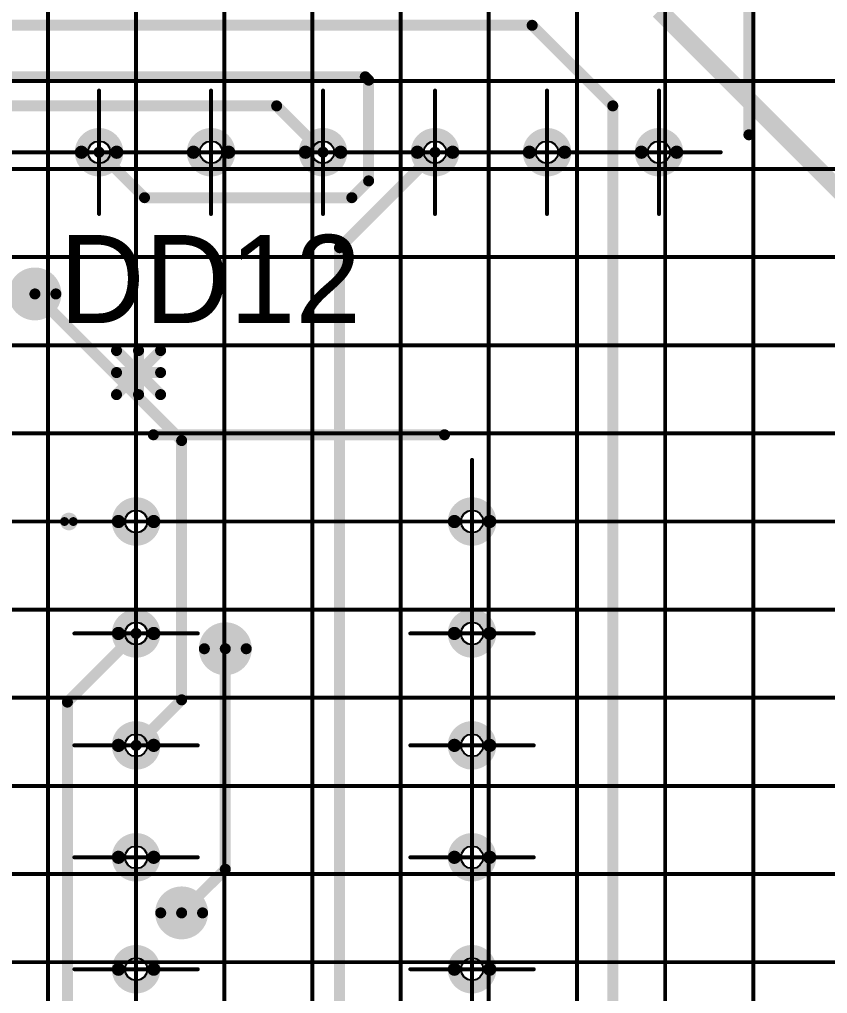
# Model space of a CAD drawing. Header units: millimetres. Extents: x 0 to 841, y 0 to 2540.
# Drawn here: x 215.71 to 252.36, y 2345.58 to 2389.79 of the extents above; entities that cross this region are included whole.
import ezdxf

# ---------------------------------------------------------------- set-up
doc = ezdxf.new("R2010")
doc.units = ezdxf.units.MM
for name, color, linetype in [('Mechanical11', 56, 'Continuous'), ('Mechanical12', 56, 'Continuous'), ('Mechanical7', 56, 'Continuous'), ('Mechanical9', 56, 'Continuous')]:
    doc.layers.add(name, color=color, linetype=linetype)

# ---------------------------------------------------------------- blocks, each defined once
blk = doc.blocks.new('BOASVIEW______T___O_______2_1_33_1_B_1')
at = {"layer": 'Mechanical12', "const_width": 0.5}
for points in [[(175.8, 133.552), (175.8, 146.76)], [(147.112, 123.76), (149.112, 121.76)], [(147.112, 121.76), (149.112, 123.76)], [(148.112, 121.76), (148.112, 123.76)], [(147.112, 122.76), (149.112, 122.76)], [(148.783, 119.937), (161.991, 119.937)]]:
    blk.add_lwpolyline(points, dxfattribs=at)
at = {"layer": 'Mechanical12'}
for points, const_width in [([(147.12, 132.76, 1), (145.52, 132.76, 1)], 0.6), ([(152.2, 132.76, 1), (150.6, 132.76, 1)], 0.6), ([(157.28, 132.76, 1), (155.68, 132.76, 1)], 0.6), ([(162.36, 132.76, 1), (160.76, 132.76, 1)], 0.6), ([(167.44, 132.76, 1), (165.84, 132.76, 1)], 0.6), ([(172.52, 132.76, 1), (170.92, 132.76, 1)], 0.6), ([(175.675, 133.552, 1), (175.925, 133.552, 1)], 0.25), ([(145.37, 132.76, 1), (145.67, 132.76, 1)], 0.3), ([(146.97, 132.76, 1), (147.27, 132.76, 1)], 0.3), ([(150.45, 132.76, 1), (150.75, 132.76, 1)], 0.3), ([(152.05, 132.76, 1), (152.35, 132.76, 1)], 0.3), ([(155.53, 132.76, 1), (155.83, 132.76, 1)], 0.3), ([(157.13, 132.76, 1), (157.43, 132.76, 1)], 0.3), ([(160.61, 132.76, 1), (160.91, 132.76, 1)], 0.3), ([(162.21, 132.76, 1), (162.51, 132.76, 1)], 0.3), ([(165.69, 132.76, 1), (165.99, 132.76, 1)], 0.3), ([(167.29, 132.76, 1), (167.59, 132.76, 1)], 0.3), ([(170.77, 132.76, 1), (171.07, 132.76, 1)], 0.3), ([(172.37, 132.76, 1), (172.67, 132.76, 1)], 0.3), ([(146.987, 123.76, 1), (147.237, 123.76, 1)], 0.25), ([(147.987, 123.76, 1), (148.237, 123.76, 1)], 0.25), ([(148.987, 123.76, 1), (149.237, 123.76, 1)], 0.25), ([(146.987, 122.76, 1), (147.237, 122.76, 1)], 0.25), ([(148.987, 122.76, 1), (149.237, 122.76, 1)], 0.25), ([(146.987, 121.76, 1), (147.237, 121.76, 1)], 0.25), ([(147.987, 121.76, 1), (148.237, 121.76, 1)], 0.25), ([(148.987, 121.76, 1), (149.237, 121.76, 1)], 0.25), ([(148.658, 119.937, 1), (148.908, 119.937, 1)], 0.25), ([(161.866, 119.937, 1), (162.116, 119.937, 1)], 0.25), ([(148.8, 116, 1), (147.2, 116, 1)], 0.6), ([(164.04, 116, 1), (162.44, 116, 1)], 0.6), ([(145.152, 116, 1), (144.752, 116, 1)], 0.4), ([(147.05, 116, 1), (147.35, 116, 1)], 0.3), ([(148.65, 116, 1), (148.95, 116, 1)], 0.3), ([(162.29, 116, 1), (162.59, 116, 1)], 0.3), ([(163.89, 116, 1), (164.19, 116, 1)], 0.3), ([(144.652, 116, 1), (144.852, 116, 1)], 0.2), ([(145.052, 116, 1), (145.252, 116, 1)], 0.2), ([(148.8, 110.92, 1), (147.2, 110.92, 1)], 0.6), ([(164.04, 110.92, 1), (162.44, 110.92, 1)], 0.6), ([(147.05, 110.92, 1), (147.35, 110.92, 1)], 0.3), ([(148.65, 110.92, 1), (148.95, 110.92, 1)], 0.3), ([(162.29, 110.92, 1), (162.59, 110.92, 1)], 0.3), ([(163.89, 110.92, 1), (164.19, 110.92, 1)], 0.3), ([(148.8, 105.84, 1), (147.2, 105.84, 1)], 0.6), ([(164.04, 105.84, 1), (162.44, 105.84, 1)], 0.6), ([(147.05, 105.84, 1), (147.35, 105.84, 1)], 0.3), ([(148.65, 105.84, 1), (148.95, 105.84, 1)], 0.3), ([(162.29, 105.84, 1), (162.59, 105.84, 1)], 0.3), ([(163.89, 105.84, 1), (164.19, 105.84, 1)], 0.3), ([(148.8, 100.76, 1), (147.2, 100.76, 1)], 0.6), ([(164.04, 100.76, 1), (162.44, 100.76, 1)], 0.6), ([(147.05, 100.76, 1), (147.35, 100.76, 1)], 0.3), ([(148.65, 100.76, 1), (148.95, 100.76, 1)], 0.3), ([(162.29, 100.76, 1), (162.59, 100.76, 1)], 0.3), ([(163.89, 100.76, 1), (164.19, 100.76, 1)], 0.3), ([(148.8, 95.68, 1), (147.2, 95.68, 1)], 0.6), ([(164.04, 95.68, 1), (162.44, 95.68, 1)], 0.6), ([(147.05, 95.68, 1), (147.35, 95.68, 1)], 0.3), ([(148.65, 95.68, 1), (148.95, 95.68, 1)], 0.3), ([(162.29, 95.68, 1), (162.59, 95.68, 1)], 0.3), ([(163.89, 95.68, 1), (164.19, 95.68, 1)], 0.3)]:
    blk.add_lwpolyline(points, format="xyb", close=True, dxfattribs=dict(at, const_width=const_width))
at = {"layer": 'Mechanical7', "const_width": 0.18}
for points in [[(146.32, 129.96), (146.32, 135.56)], [(151.4, 129.96), (151.4, 135.56)], [(156.48, 129.96), (156.48, 135.56)], [(161.56, 129.96), (161.56, 135.56)], [(166.64, 129.96), (166.64, 135.56)], [(171.72, 129.96), (171.72, 135.56)], [(138.44, 132.76), (144.04, 132.76)], [(143.52, 132.76), (149.12, 132.76)], [(148.6, 132.76), (154.2, 132.76)], [(153.68, 132.76), (159.28, 132.76)], [(158.76, 132.76), (164.36, 132.76)], [(163.84, 132.76), (169.44, 132.76)], [(168.92, 132.76), (174.52, 132.76)], [(148, 113.2), (148, 118.8)], [(163.24, 113.2), (163.24, 118.8)], [(145.2, 116), (150.8, 116)], [(160.44, 116), (166.04, 116)], [(148, 108.12), (148, 113.72)], [(163.24, 108.12), (163.24, 113.72)], [(145.2, 110.92), (150.8, 110.92)], [(160.44, 110.92), (166.04, 110.92)], [(148, 103.04), (148, 108.64)], [(163.24, 103.04), (163.24, 108.64)], [(145.2, 105.84), (150.8, 105.84)], [(160.44, 105.84), (166.04, 105.84)], [(148, 97.96), (148, 103.56)], [(163.24, 97.96), (163.24, 103.56)], [(145.2, 100.76), (150.8, 100.76)], [(160.44, 100.76), (166.04, 100.76)], [(148, 92.88), (148, 98.48)], [(163.24, 92.88), (163.24, 98.48)], [(145.2, 95.68), (150.8, 95.68)], [(160.44, 95.68), (166.04, 95.68)]]:
    blk.add_lwpolyline(points, dxfattribs=at)
at = {"layer": 'Mechanical7', "const_width": 0.09}
for points in [[(146.275, 135.56, 1), (146.365, 135.56, 1)], [(151.355, 135.56, 1), (151.445, 135.56, 1)], [(156.435, 135.56, 1), (156.525, 135.56, 1)], [(161.515, 135.56, 1), (161.605, 135.56, 1)], [(166.595, 135.56, 1), (166.685, 135.56, 1)], [(171.675, 135.56, 1), (171.765, 135.56, 1)], [(143.475, 132.76, 1), (143.565, 132.76, 1)], [(143.995, 132.76, 1), (144.085, 132.76, 1)], [(148.555, 132.76, 1), (148.645, 132.76, 1)], [(149.075, 132.76, 1), (149.165, 132.76, 1)], [(153.635, 132.76, 1), (153.725, 132.76, 1)], [(154.155, 132.76, 1), (154.245, 132.76, 1)], [(158.715, 132.76, 1), (158.805, 132.76, 1)], [(159.235, 132.76, 1), (159.325, 132.76, 1)], [(163.795, 132.76, 1), (163.885, 132.76, 1)], [(164.315, 132.76, 1), (164.405, 132.76, 1)], [(168.875, 132.76, 1), (168.965, 132.76, 1)], [(169.395, 132.76, 1), (169.485, 132.76, 1)], [(174.475, 132.76, 1), (174.565, 132.76, 1)], [(146.275, 129.96, 1), (146.365, 129.96, 1)], [(151.355, 129.96, 1), (151.445, 129.96, 1)], [(156.435, 129.96, 1), (156.525, 129.96, 1)], [(161.515, 129.96, 1), (161.605, 129.96, 1)], [(166.595, 129.96, 1), (166.685, 129.96, 1)], [(171.675, 129.96, 1), (171.765, 129.96, 1)], [(147.955, 118.8, 1), (148.045, 118.8, 1)], [(163.195, 118.8, 1), (163.285, 118.8, 1)], [(145.155, 116, 1), (145.245, 116, 1)], [(150.755, 116, 1), (150.845, 116, 1)], [(160.395, 116, 1), (160.485, 116, 1)], [(165.995, 116, 1), (166.085, 116, 1)], [(147.955, 113.72, 1), (148.045, 113.72, 1)], [(163.195, 113.72, 1), (163.285, 113.72, 1)], [(147.955, 113.2, 1), (148.045, 113.2, 1)], [(163.195, 113.2, 1), (163.285, 113.2, 1)], [(145.155, 110.92, 1), (145.245, 110.92, 1)], [(150.755, 110.92, 1), (150.845, 110.92, 1)], [(160.395, 110.92, 1), (160.485, 110.92, 1)], [(165.995, 110.92, 1), (166.085, 110.92, 1)], [(147.955, 108.64, 1), (148.045, 108.64, 1)], [(163.195, 108.64, 1), (163.285, 108.64, 1)], [(147.955, 108.12, 1), (148.045, 108.12, 1)], [(163.195, 108.12, 1), (163.285, 108.12, 1)], [(145.155, 105.84, 1), (145.245, 105.84, 1)], [(150.755, 105.84, 1), (150.845, 105.84, 1)], [(160.395, 105.84, 1), (160.485, 105.84, 1)], [(165.995, 105.84, 1), (166.085, 105.84, 1)], [(147.955, 103.56, 1), (148.045, 103.56, 1)], [(163.195, 103.56, 1), (163.285, 103.56, 1)], [(147.955, 103.04, 1), (148.045, 103.04, 1)], [(163.195, 103.04, 1), (163.285, 103.04, 1)], [(145.155, 100.76, 1), (145.245, 100.76, 1)], [(150.755, 100.76, 1), (150.845, 100.76, 1)], [(160.395, 100.76, 1), (160.485, 100.76, 1)], [(165.995, 100.76, 1), (166.085, 100.76, 1)], [(147.955, 98.48, 1), (148.045, 98.48, 1)], [(163.195, 98.48, 1), (163.285, 98.48, 1)], [(147.955, 97.96, 1), (148.045, 97.96, 1)], [(163.195, 97.96, 1), (163.285, 97.96, 1)], [(145.155, 95.68, 1), (145.245, 95.68, 1)], [(150.755, 95.68, 1), (150.845, 95.68, 1)], [(160.395, 95.68, 1), (160.485, 95.68, 1)], [(165.995, 95.68, 1), (166.085, 95.68, 1)]]:
    blk.add_lwpolyline(points, format="xyb", close=True, dxfattribs=at)
at = {"layer": 'Mechanical7'}
blk.add_text('DD12', height=4, dxfattribs=at).set_placement((144.523, 125.006))
blk = doc.blocks.new('BOASVIEW______T___L_____2_1_1_1_B_4')
at = {"layer": 'Mechanical11'}
for p, q in [((145.849, 132.955), (145.96, 133.12)), ((145.96, 133.12), (146.125, 133.231)), ((146.125, 133.231), (146.32, 133.27)), ((146.32, 133.27), (146.32, 132.76)), ((150.929, 132.955), (151.04, 133.12)), ((151.04, 133.12), (151.205, 133.231)), ((151.205, 133.231), (151.4, 133.27)), ((151.4, 133.27), (151.4, 132.76)), ((156.009, 132.955), (156.12, 133.12)), ((156.12, 133.12), (156.285, 133.231)), ((156.285, 133.231), (156.48, 133.27)), ((156.48, 133.27), (156.48, 132.76)), ((161.089, 132.955), (161.2, 133.12)), ((161.2, 133.12), (161.365, 133.231)), ((161.365, 133.231), (161.56, 133.27)), ((161.56, 133.27), (161.56, 132.76)), ((166.169, 132.955), (166.28, 133.12)), ((166.28, 133.12), (166.445, 133.231)), ((166.445, 133.231), (166.64, 133.27)), ((166.64, 133.27), (166.64, 132.76)), ((171.249, 132.955), (171.36, 133.12)), ((171.36, 133.12), (171.525, 133.231)), ((171.525, 133.231), (171.72, 133.27)), ((171.72, 133.27), (171.72, 132.76)), ((145.81, 132.76), (145.849, 132.955)), ((146.32, 132.76), (145.81, 132.76)), ((146.32, 132.76), (146.83, 132.76)), ((146.32, 132.25), (146.32, 132.76)), ((146.83, 132.76), (146.791, 132.565)), ((150.89, 132.76), (150.929, 132.955)), ((151.4, 132.76), (150.89, 132.76)), ((151.4, 132.76), (151.91, 132.76)), ((151.4, 132.25), (151.4, 132.76)), ((151.91, 132.76), (151.871, 132.565)), ((155.97, 132.76), (156.009, 132.955)), ((156.48, 132.76), (155.97, 132.76)), ((156.48, 132.76), (156.99, 132.76)), ((156.48, 132.25), (156.48, 132.76)), ((156.99, 132.76), (156.951, 132.565)), ((161.05, 132.76), (161.089, 132.955)), ((161.56, 132.76), (161.05, 132.76)), ((161.56, 132.76), (162.07, 132.76)), ((161.56, 132.25), (161.56, 132.76)), ((162.07, 132.76), (162.031, 132.565)), ((166.13, 132.76), (166.169, 132.955)), ((166.64, 132.76), (166.13, 132.76)), ((166.64, 132.76), (167.15, 132.76)), ((166.64, 132.25), (166.64, 132.76)), ((167.15, 132.76), (167.111, 132.565)), ((171.21, 132.76), (171.249, 132.955)), ((171.72, 132.76), (171.21, 132.76)), ((171.72, 132.76), (172.23, 132.76)), ((171.72, 132.25), (171.72, 132.76)), ((172.23, 132.76), (172.191, 132.565)), ((146.515, 132.289), (146.32, 132.25)), ((146.681, 132.399), (146.515, 132.289)), ((146.791, 132.565), (146.681, 132.399)), ((151.595, 132.289), (151.4, 132.25)), ((151.761, 132.399), (151.595, 132.289)), ((151.871, 132.565), (151.761, 132.399)), ((156.675, 132.289), (156.48, 132.25)), ((156.841, 132.399), (156.675, 132.289)), ((156.951, 132.565), (156.841, 132.399)), ((161.755, 132.289), (161.56, 132.25)), ((161.921, 132.399), (161.755, 132.289)), ((162.031, 132.565), (161.921, 132.399)), ((166.835, 132.289), (166.64, 132.25)), ((167.001, 132.399), (166.835, 132.289)), ((167.111, 132.565), (167.001, 132.399)), ((171.915, 132.289), (171.72, 132.25)), ((172.081, 132.399), (171.915, 132.289)), ((172.191, 132.565), (172.081, 132.399)), ((147.529, 116.195), (147.639, 116.361)), ((147.639, 116.361), (147.805, 116.471)), ((147.805, 116.471), (148, 116.51)), ((148, 116.51), (148, 116)), ((162.769, 116.195), (162.879, 116.361)), ((162.879, 116.361), (163.045, 116.471)), ((163.045, 116.471), (163.24, 116.51)), ((163.24, 116.51), (163.24, 116)), ((147.49, 116), (147.529, 116.195)), ((148, 116), (147.49, 116)), ((148, 116), (148.51, 116)), ((148, 115.49), (148, 116)), ((148.51, 116), (148.471, 115.805)), ((162.73, 116), (162.769, 116.195)), ((163.24, 116), (162.73, 116)), ((163.24, 116), (163.75, 116)), ((163.24, 115.49), (163.24, 116)), ((163.75, 116), (163.711, 115.805)), ((148.195, 115.529), (148, 115.49)), ((148.36, 115.64), (148.195, 115.529)), ((148.471, 115.805), (148.36, 115.64)), ((163.435, 115.529), (163.24, 115.49)), ((163.6, 115.64), (163.435, 115.529)), ((163.711, 115.805), (163.6, 115.64)), ((147.805, 111.391), (148, 111.43)), ((148, 111.43), (148, 110.92)), ((163.045, 111.391), (163.24, 111.43)), ((163.24, 111.43), (163.24, 110.92)), ((147.49, 110.92), (147.529, 111.115)), ((147.529, 111.115), (147.639, 111.281)), ((147.639, 111.281), (147.805, 111.391)), ((162.73, 110.92), (162.769, 111.115)), ((162.769, 111.115), (162.879, 111.281)), ((162.879, 111.281), (163.045, 111.391)), ((148, 110.92), (147.49, 110.92)), ((148, 110.92), (148.51, 110.92)), ((148, 110.41), (148, 110.92)), ((148.36, 110.56), (148.195, 110.449)), ((148.471, 110.725), (148.36, 110.56)), ((148.51, 110.92), (148.471, 110.725)), ((163.24, 110.92), (162.73, 110.92)), ((163.24, 110.92), (163.75, 110.92)), ((163.24, 110.41), (163.24, 110.92)), ((163.6, 110.56), (163.435, 110.449)), ((163.711, 110.725), (163.6, 110.56)), ((163.75, 110.92), (163.711, 110.725)), ((148.195, 110.449), (148, 110.41)), ((163.435, 110.449), (163.24, 110.41)), ((147.529, 106.035), (147.639, 106.201)), ((147.639, 106.201), (147.805, 106.311)), ((147.805, 106.311), (148, 106.35)), ((148, 106.35), (148, 105.84)), ((162.769, 106.035), (162.879, 106.201)), ((162.879, 106.201), (163.045, 106.311)), ((163.045, 106.311), (163.24, 106.35)), ((163.24, 106.35), (163.24, 105.84)), ((147.49, 105.84), (147.529, 106.035)), ((148, 105.84), (147.49, 105.84)), ((148, 105.84), (148.51, 105.84)), ((148, 105.33), (148, 105.84)), ((148.51, 105.84), (148.471, 105.645)), ((162.73, 105.84), (162.769, 106.035)), ((163.24, 105.84), (162.73, 105.84)), ((163.24, 105.84), (163.75, 105.84)), ((163.24, 105.33), (163.24, 105.84)), ((163.75, 105.84), (163.711, 105.645)), ((148.195, 105.369), (148, 105.33)), ((148.36, 105.48), (148.195, 105.369)), ((148.471, 105.645), (148.36, 105.48)), ((163.435, 105.369), (163.24, 105.33)), ((163.6, 105.48), (163.435, 105.369)), ((163.711, 105.645), (163.6, 105.48)), ((147.805, 101.231), (148, 101.27)), ((148, 101.27), (148, 100.76)), ((163.045, 101.231), (163.24, 101.27)), ((163.24, 101.27), (163.24, 100.76)), ((147.49, 100.76), (147.529, 100.955)), ((147.529, 100.955), (147.639, 101.121)), ((147.639, 101.121), (147.805, 101.231)), ((162.73, 100.76), (162.769, 100.955)), ((162.769, 100.955), (162.879, 101.121)), ((162.879, 101.121), (163.045, 101.231)), ((148, 100.76), (147.49, 100.76)), ((148, 100.76), (148.51, 100.76)), ((148, 100.25), (148, 100.76)), ((148.36, 100.4), (148.195, 100.289)), ((148.471, 100.565), (148.36, 100.4)), ((148.51, 100.76), (148.471, 100.565)), ((163.24, 100.76), (162.73, 100.76)), ((163.24, 100.76), (163.75, 100.76)), ((163.24, 100.25), (163.24, 100.76)), ((163.6, 100.4), (163.435, 100.289)), ((163.711, 100.565), (163.6, 100.4)), ((163.75, 100.76), (163.711, 100.565)), ((148.195, 100.289), (148, 100.25)), ((163.435, 100.289), (163.24, 100.25)), ((147.529, 95.875), (147.639, 96.041)), ((147.639, 96.041), (147.805, 96.151)), ((147.805, 96.151), (148, 96.19)), ((148, 96.19), (148, 95.68)), ((162.769, 95.875), (162.879, 96.041)), ((162.879, 96.041), (163.045, 96.151)), ((163.045, 96.151), (163.24, 96.19)), ((163.24, 96.19), (163.24, 95.68)), ((147.49, 95.68), (147.529, 95.875)), ((148, 95.68), (147.49, 95.68)), ((148, 95.68), (148.51, 95.68)), ((148, 95.17), (148, 95.68)), ((148.51, 95.68), (148.471, 95.485)), ((162.73, 95.68), (162.769, 95.875)), ((163.24, 95.68), (162.73, 95.68)), ((163.24, 95.68), (163.75, 95.68)), ((163.24, 95.17), (163.24, 95.68)), ((163.75, 95.68), (163.711, 95.485)), ((148.195, 95.209), (148, 95.17)), ((148.36, 95.32), (148.195, 95.209)), ((148.471, 95.485), (148.36, 95.32)), ((163.435, 95.209), (163.24, 95.17)), ((163.6, 95.32), (163.435, 95.209)), ((163.711, 95.485), (163.6, 95.32))]:
    blk.add_line(p, q, dxfattribs=at)
for points, const_width in [([(143.761, 126.329, 1), (143.061, 126.329, 1)], 0.7), ([(142.886, 126.329, 1), (143.236, 126.329, 1)], 0.35), ([(143.586, 126.329, 1), (143.936, 126.329, 1)], 0.35), ([(152.397, 110.226, 1), (151.697, 110.226, 1)], 0.7), ([(151.522, 110.226, 1), (151.872, 110.226, 1)], 0.35), ([(152.222, 110.226, 1), (152.572, 110.226, 1)], 0.35), ([(150.416, 98.237, 1), (149.716, 98.237, 1)], 0.7), ([(149.541, 98.237, 1), (149.891, 98.237, 1)], 0.35), ([(150.241, 98.237, 1), (150.591, 98.237, 1)], 0.35)]:
    blk.add_lwpolyline(points, format="xyb", close=True, dxfattribs=dict(at, const_width=const_width))
at = {"layer": 'Mechanical12'}
for p, q in [((146.32, 132.76), (146.32, 133.27)), ((146.32, 133.27), (146.515, 133.231)), ((146.515, 133.231), (146.681, 133.12)), ((146.681, 133.12), (146.791, 132.955)), ((151.4, 132.76), (151.4, 133.27)), ((151.4, 133.27), (151.595, 133.231)), ((151.595, 133.231), (151.761, 133.12)), ((151.761, 133.12), (151.871, 132.955)), ((156.48, 132.76), (156.48, 133.27)), ((156.48, 133.27), (156.675, 133.231)), ((156.675, 133.231), (156.841, 133.12)), ((156.841, 133.12), (156.951, 132.955)), ((161.56, 132.76), (161.56, 133.27)), ((161.56, 133.27), (161.755, 133.231)), ((161.755, 133.231), (161.921, 133.12)), ((161.921, 133.12), (162.031, 132.955)), ((166.64, 132.76), (166.64, 133.27)), ((166.64, 133.27), (166.835, 133.231)), ((166.835, 133.231), (167.001, 133.12)), ((167.001, 133.12), (167.111, 132.955)), ((171.72, 132.76), (171.72, 133.27)), ((171.72, 133.27), (171.915, 133.231)), ((171.915, 133.231), (172.081, 133.12)), ((172.081, 133.12), (172.191, 132.955)), ((145.81, 132.76), (146.32, 132.76)), ((145.849, 132.565), (145.81, 132.76)), ((146.32, 132.76), (146.32, 132.25)), ((146.83, 132.76), (146.32, 132.76)), ((146.791, 132.955), (146.83, 132.76)), ((150.89, 132.76), (151.4, 132.76)), ((150.929, 132.565), (150.89, 132.76)), ((151.4, 132.76), (151.4, 132.25)), ((151.91, 132.76), (151.4, 132.76)), ((151.871, 132.955), (151.91, 132.76)), ((155.97, 132.76), (156.48, 132.76)), ((156.009, 132.565), (155.97, 132.76)), ((156.48, 132.76), (156.48, 132.25)), ((156.99, 132.76), (156.48, 132.76)), ((156.951, 132.955), (156.99, 132.76)), ((161.05, 132.76), (161.56, 132.76)), ((161.089, 132.565), (161.05, 132.76)), ((161.56, 132.76), (161.56, 132.25)), ((162.07, 132.76), (161.56, 132.76)), ((162.031, 132.955), (162.07, 132.76)), ((166.13, 132.76), (166.64, 132.76)), ((166.169, 132.565), (166.13, 132.76)), ((166.64, 132.76), (166.64, 132.25)), ((167.15, 132.76), (166.64, 132.76)), ((167.111, 132.955), (167.15, 132.76)), ((171.21, 132.76), (171.72, 132.76)), ((171.249, 132.565), (171.21, 132.76)), ((171.72, 132.76), (171.72, 132.25)), ((172.23, 132.76), (171.72, 132.76)), ((172.191, 132.955), (172.23, 132.76)), ((145.96, 132.399), (145.849, 132.565)), ((146.125, 132.289), (145.96, 132.399)), ((146.32, 132.25), (146.125, 132.289)), ((151.04, 132.399), (150.929, 132.565)), ((151.205, 132.289), (151.04, 132.399)), ((151.4, 132.25), (151.205, 132.289)), ((156.12, 132.399), (156.009, 132.565)), ((156.285, 132.289), (156.12, 132.399)), ((156.48, 132.25), (156.285, 132.289)), ((161.2, 132.399), (161.089, 132.565)), ((161.365, 132.289), (161.2, 132.399)), ((161.56, 132.25), (161.365, 132.289)), ((166.28, 132.399), (166.169, 132.565)), ((166.445, 132.289), (166.28, 132.399)), ((166.64, 132.25), (166.445, 132.289)), ((171.36, 132.399), (171.249, 132.565)), ((171.525, 132.289), (171.36, 132.399)), ((171.72, 132.25), (171.525, 132.289)), ((148, 116), (148, 116.51)), ((148, 116.51), (148.195, 116.471)), ((148.195, 116.471), (148.36, 116.361)), ((148.36, 116.361), (148.471, 116.195)), ((163.24, 116), (163.24, 116.51)), ((163.24, 116.51), (163.435, 116.471)), ((163.435, 116.471), (163.6, 116.361)), ((163.6, 116.361), (163.711, 116.195)), ((147.49, 116), (148, 116)), ((147.529, 115.805), (147.49, 116)), ((148, 116), (148, 115.49)), ((148.51, 116), (148, 116)), ((148.471, 116.195), (148.51, 116)), ((162.73, 116), (163.24, 116)), ((162.769, 115.805), (162.73, 116)), ((163.24, 116), (163.24, 115.49)), ((163.75, 116), (163.24, 116)), ((163.711, 116.195), (163.75, 116)), ((147.639, 115.64), (147.529, 115.805)), ((147.805, 115.529), (147.639, 115.64)), ((148, 115.49), (147.805, 115.529)), ((162.879, 115.64), (162.769, 115.805)), ((163.045, 115.529), (162.879, 115.64)), ((163.24, 115.49), (163.045, 115.529)), ((148, 110.92), (148, 111.43)), ((148, 111.43), (148.195, 111.391)), ((163.24, 110.92), (163.24, 111.43)), ((163.24, 111.43), (163.435, 111.391)), ((148.195, 111.391), (148.36, 111.281)), ((148.36, 111.281), (148.471, 111.115)), ((148.471, 111.115), (148.51, 110.92)), ((163.435, 111.391), (163.6, 111.281)), ((163.6, 111.281), (163.711, 111.115)), ((163.711, 111.115), (163.75, 110.92)), ((147.49, 110.92), (148, 110.92)), ((147.529, 110.725), (147.49, 110.92)), ((147.639, 110.56), (147.529, 110.725)), ((147.805, 110.449), (147.639, 110.56)), ((148, 110.92), (148, 110.41)), ((148.51, 110.92), (148, 110.92)), ((162.73, 110.92), (163.24, 110.92)), ((162.769, 110.725), (162.73, 110.92)), ((162.879, 110.56), (162.769, 110.725)), ((163.045, 110.449), (162.879, 110.56)), ((163.24, 110.92), (163.24, 110.41)), ((163.75, 110.92), (163.24, 110.92)), ((148, 110.41), (147.805, 110.449)), ((163.24, 110.41), (163.045, 110.449)), ((148, 105.84), (148, 106.35)), ((148, 106.35), (148.195, 106.311)), ((148.195, 106.311), (148.36, 106.201)), ((148.36, 106.201), (148.471, 106.035)), ((163.24, 105.84), (163.24, 106.35)), ((163.24, 106.35), (163.435, 106.311)), ((163.435, 106.311), (163.6, 106.201)), ((163.6, 106.201), (163.711, 106.035)), ((147.49, 105.84), (148, 105.84)), ((147.529, 105.645), (147.49, 105.84)), ((148, 105.84), (148, 105.33)), ((148.51, 105.84), (148, 105.84)), ((148.471, 106.035), (148.51, 105.84)), ((162.73, 105.84), (163.24, 105.84)), ((162.769, 105.645), (162.73, 105.84)), ((163.24, 105.84), (163.24, 105.33)), ((163.75, 105.84), (163.24, 105.84)), ((163.711, 106.035), (163.75, 105.84)), ((147.639, 105.48), (147.529, 105.645)), ((147.805, 105.369), (147.639, 105.48)), ((148, 105.33), (147.805, 105.369)), ((162.879, 105.48), (162.769, 105.645)), ((163.045, 105.369), (162.879, 105.48)), ((163.24, 105.33), (163.045, 105.369)), ((148, 100.76), (148, 101.27)), ((148, 101.27), (148.195, 101.231)), ((163.24, 100.76), (163.24, 101.27)), ((163.24, 101.27), (163.435, 101.231)), ((148.195, 101.231), (148.36, 101.121)), ((148.36, 101.121), (148.471, 100.955)), ((148.471, 100.955), (148.51, 100.76)), ((163.435, 101.231), (163.6, 101.121)), ((163.6, 101.121), (163.711, 100.955)), ((163.711, 100.955), (163.75, 100.76)), ((147.49, 100.76), (148, 100.76)), ((147.529, 100.565), (147.49, 100.76)), ((147.639, 100.4), (147.529, 100.565)), ((147.805, 100.289), (147.639, 100.4)), ((148, 100.76), (148, 100.25)), ((148.51, 100.76), (148, 100.76)), ((162.73, 100.76), (163.24, 100.76)), ((162.769, 100.565), (162.73, 100.76)), ((162.879, 100.4), (162.769, 100.565)), ((163.045, 100.289), (162.879, 100.4)), ((163.24, 100.76), (163.24, 100.25)), ((163.75, 100.76), (163.24, 100.76)), ((148, 100.25), (147.805, 100.289)), ((163.24, 100.25), (163.045, 100.289)), ((148, 95.68), (148, 96.19)), ((148, 96.19), (148.195, 96.151)), ((148.195, 96.151), (148.36, 96.041)), ((148.36, 96.041), (148.471, 95.875)), ((163.24, 95.68), (163.24, 96.19)), ((163.24, 96.19), (163.435, 96.151)), ((163.435, 96.151), (163.6, 96.041)), ((163.6, 96.041), (163.711, 95.875)), ((147.49, 95.68), (148, 95.68)), ((147.529, 95.485), (147.49, 95.68)), ((148, 95.68), (148, 95.17)), ((148.51, 95.68), (148, 95.68)), ((148.471, 95.875), (148.51, 95.68)), ((162.73, 95.68), (163.24, 95.68)), ((162.769, 95.485), (162.73, 95.68)), ((163.24, 95.68), (163.24, 95.17)), ((163.75, 95.68), (163.24, 95.68)), ((163.711, 95.875), (163.75, 95.68)), ((147.639, 95.32), (147.529, 95.485)), ((147.805, 95.209), (147.639, 95.32)), ((148, 95.17), (147.805, 95.209)), ((162.879, 95.32), (162.769, 95.485)), ((163.045, 95.209), (162.879, 95.32)), ((163.24, 95.17), (163.045, 95.209))]:
    blk.add_line(p, q, dxfattribs=at)
for points, const_width in [([(171.72, 139.2), (184, 126.92)], 0.8), ([(128.679, 138.521), (165.966, 138.521)], 0.5), ([(165.966, 138.521), (169.624, 134.864)], 0.5), ([(128.984, 136.184), (158.397, 136.184)], 0.5), ([(158.397, 136.184), (158.549, 136.032)], 0.5), ([(158.549, 131.46), (158.549, 136.032)], 0.5), ([(135.232, 134.864), (154.376, 134.864)], 0.5), ([(154.376, 134.864), (156.48, 132.76)], 0.5), ([(169.624, 90.312), (169.624, 134.864)], 0.5), ([(146.32, 132.76), (148.382, 130.698)], 0.5), ([(157.228, 128.428), (161.56, 132.76)], 0.5), ([(157.787, 130.698), (158.549, 131.46)], 0.5), ([(148.382, 130.698), (157.787, 130.698)], 0.5), ([(157.228, 86.604), (157.228, 128.428)], 0.5), ([(143.411, 126.329), (150.066, 119.674)], 0.5), ([(150.066, 107.906), (150.066, 119.674)], 0.5), ([(144.884, 107.804), (148, 110.92)], 0.5), ([(152.047, 100.218), (152.047, 110.226)], 0.5), ([(144.884, 86.045), (144.884, 107.804)], 0.5), ([(148, 105.84), (150.066, 107.906)], 0.5), ([(150.066, 98.237), (152.047, 100.218)], 0.5)]:
    blk.add_lwpolyline(points, dxfattribs=dict(at, const_width=const_width))
for points, const_width in [([(165.841, 138.521, 1), (166.091, 138.521, 1)], 0.25), ([(165.841, 138.521, 1), (166.091, 138.521, 1)], 0.25), ([(158.272, 136.184, 1), (158.522, 136.184, 1)], 0.25), ([(158.272, 136.184, 1), (158.522, 136.184, 1)], 0.25), ([(158.424, 136.032, 1), (158.674, 136.032, 1)], 0.25), ([(158.424, 136.032, 1), (158.674, 136.032, 1)], 0.25), ([(154.251, 134.864, 1), (154.501, 134.864, 1)], 0.25), ([(154.251, 134.864, 1), (154.501, 134.864, 1)], 0.25), ([(169.499, 134.864, 1), (169.749, 134.864, 1)], 0.25), ([(169.499, 134.864, 1), (169.749, 134.864, 1)], 0.25), ([(147.12, 132.76, 1), (145.52, 132.76, 1)], 0.6), ([(152.2, 132.76, 1), (150.6, 132.76, 1)], 0.6), ([(157.28, 132.76, 1), (155.68, 132.76, 1)], 0.6), ([(162.36, 132.76, 1), (160.76, 132.76, 1)], 0.6), ([(167.44, 132.76, 1), (165.84, 132.76, 1)], 0.6), ([(172.52, 132.76, 1), (170.92, 132.76, 1)], 0.6), ([(145.37, 132.76, 1), (145.67, 132.76, 1)], 0.3), ([(146.195, 132.76, 1), (146.445, 132.76, 1)], 0.25), ([(146.97, 132.76, 1), (147.27, 132.76, 1)], 0.3), ([(150.45, 132.76, 1), (150.75, 132.76, 1)], 0.3), ([(152.05, 132.76, 1), (152.35, 132.76, 1)], 0.3), ([(155.53, 132.76, 1), (155.83, 132.76, 1)], 0.3), ([(156.355, 132.76, 1), (156.605, 132.76, 1)], 0.25), ([(157.13, 132.76, 1), (157.43, 132.76, 1)], 0.3), ([(160.61, 132.76, 1), (160.91, 132.76, 1)], 0.3), ([(161.435, 132.76, 1), (161.685, 132.76, 1)], 0.25), ([(162.21, 132.76, 1), (162.51, 132.76, 1)], 0.3), ([(165.69, 132.76, 1), (165.99, 132.76, 1)], 0.3), ([(167.29, 132.76, 1), (167.59, 132.76, 1)], 0.3), ([(170.77, 132.76, 1), (171.07, 132.76, 1)], 0.3), ([(172.37, 132.76, 1), (172.67, 132.76, 1)], 0.3), ([(158.424, 131.46, 1), (158.674, 131.46, 1)], 0.25), ([(158.424, 131.46, 1), (158.674, 131.46, 1)], 0.25), ([(148.257, 130.698, 1), (148.507, 130.698, 1)], 0.25), ([(148.257, 130.698, 1), (148.507, 130.698, 1)], 0.25), ([(157.662, 130.698, 1), (157.912, 130.698, 1)], 0.25), ([(157.662, 130.698, 1), (157.912, 130.698, 1)], 0.25), ([(157.103, 128.428, 1), (157.353, 128.428, 1)], 0.25), ([(157.103, 128.428, 1), (157.353, 128.428, 1)], 0.25), ([(144.361, 126.329, 1), (142.461, 126.329, 1)], 0.5), ([(143.286, 126.329, 1), (143.536, 126.329, 1)], 0.25), ([(144.236, 126.329, 1), (144.486, 126.329, 1)], 0.25), ([(149.941, 119.674, 1), (150.191, 119.674, 1)], 0.25), ([(149.941, 119.674, 1), (150.191, 119.674, 1)], 0.25), ([(148.8, 116, 1), (147.2, 116, 1)], 0.6), ([(164.04, 116, 1), (162.44, 116, 1)], 0.6), ([(147.05, 116, 1), (147.35, 116, 1)], 0.3), ([(148.65, 116, 1), (148.95, 116, 1)], 0.3), ([(162.29, 116, 1), (162.59, 116, 1)], 0.3), ([(163.89, 116, 1), (164.19, 116, 1)], 0.3), ([(148.8, 110.92, 1), (147.2, 110.92, 1)], 0.6), ([(164.04, 110.92, 1), (162.44, 110.92, 1)], 0.6), ([(152.997, 110.226, 1), (151.097, 110.226, 1)], 0.5), ([(147.05, 110.92, 1), (147.35, 110.92, 1)], 0.3), ([(147.875, 110.92, 1), (148.125, 110.92, 1)], 0.25), ([(148.65, 110.92, 1), (148.95, 110.92, 1)], 0.3), ([(162.29, 110.92, 1), (162.59, 110.92, 1)], 0.3), ([(163.89, 110.92, 1), (164.19, 110.92, 1)], 0.3), ([(150.972, 110.226, 1), (151.222, 110.226, 1)], 0.25), ([(151.922, 110.226, 1), (152.172, 110.226, 1)], 0.25), ([(152.872, 110.226, 1), (153.122, 110.226, 1)], 0.25), ([(144.759, 107.804, 1), (145.009, 107.804, 1)], 0.25), ([(144.759, 107.804, 1), (145.009, 107.804, 1)], 0.25), ([(149.941, 107.906, 1), (150.191, 107.906, 1)], 0.25), ([(149.941, 107.906, 1), (150.191, 107.906, 1)], 0.25), ([(148.8, 105.84, 1), (147.2, 105.84, 1)], 0.6), ([(164.04, 105.84, 1), (162.44, 105.84, 1)], 0.6), ([(147.05, 105.84, 1), (147.35, 105.84, 1)], 0.3), ([(148.65, 105.84, 1), (148.95, 105.84, 1)], 0.3), ([(162.29, 105.84, 1), (162.59, 105.84, 1)], 0.3), ([(163.89, 105.84, 1), (164.19, 105.84, 1)], 0.3), ([(147.875, 105.84, 1), (148.125, 105.84, 1)], 0.25), ([(148.8, 100.76, 1), (147.2, 100.76, 1)], 0.6), ([(164.04, 100.76, 1), (162.44, 100.76, 1)], 0.6), ([(147.05, 100.76, 1), (147.35, 100.76, 1)], 0.3), ([(148.65, 100.76, 1), (148.95, 100.76, 1)], 0.3), ([(162.29, 100.76, 1), (162.59, 100.76, 1)], 0.3), ([(163.89, 100.76, 1), (164.19, 100.76, 1)], 0.3), ([(151.922, 100.218, 1), (152.172, 100.218, 1)], 0.25), ([(151.922, 100.218, 1), (152.172, 100.218, 1)], 0.25), ([(151.016, 98.237, 1), (149.116, 98.237, 1)], 0.5), ([(148.991, 98.237, 1), (149.241, 98.237, 1)], 0.25), ([(149.941, 98.237, 1), (150.191, 98.237, 1)], 0.25), ([(150.891, 98.237, 1), (151.141, 98.237, 1)], 0.25), ([(148.8, 95.68, 1), (147.2, 95.68, 1)], 0.6), ([(164.04, 95.68, 1), (162.44, 95.68, 1)], 0.6), ([(147.05, 95.68, 1), (147.35, 95.68, 1)], 0.3), ([(148.65, 95.68, 1), (148.95, 95.68, 1)], 0.3), ([(162.29, 95.68, 1), (162.59, 95.68, 1)], 0.3), ([(163.89, 95.68, 1), (164.19, 95.68, 1)], 0.3)]:
    blk.add_lwpolyline(points, format="xyb", close=True, dxfattribs=dict(at, const_width=const_width))
at = {"layer": 'Mechanical7', "const_width": 0.18}
for points in [[(146.32, 130.26), (146.32, 135.26)], [(151.4, 130.26), (151.4, 135.26)], [(156.48, 130.26), (156.48, 135.26)], [(161.56, 130.26), (161.56, 135.26)], [(166.64, 130.26), (166.64, 135.26)], [(171.72, 130.26), (171.72, 135.26)], [(138.74, 132.76), (143.74, 132.76)], [(143.82, 132.76), (148.82, 132.76)], [(148.9, 132.76), (153.9, 132.76)], [(153.98, 132.76), (158.98, 132.76)], [(159.06, 132.76), (164.06, 132.76)], [(164.14, 132.76), (169.14, 132.76)], [(169.22, 132.76), (174.22, 132.76)], [(148, 113.5), (148, 118.5)], [(163.24, 113.5), (163.24, 118.5)], [(145.5, 116), (150.5, 116)], [(160.74, 116), (165.74, 116)], [(148, 108.42), (148, 113.42)], [(163.24, 108.42), (163.24, 113.42)], [(145.5, 110.92), (150.5, 110.92)], [(160.74, 110.92), (165.74, 110.92)], [(148, 103.34), (148, 108.34)], [(163.24, 103.34), (163.24, 108.34)], [(145.5, 105.84), (150.5, 105.84)], [(160.74, 105.84), (165.74, 105.84)], [(148, 98.26), (148, 103.26)], [(163.24, 98.26), (163.24, 103.26)], [(145.5, 100.76), (150.5, 100.76)], [(160.74, 100.76), (165.74, 100.76)], [(148, 93.18), (148, 98.18)], [(163.24, 93.18), (163.24, 98.18)], [(145.5, 95.68), (150.5, 95.68)], [(160.74, 95.68), (165.74, 95.68)]]:
    blk.add_lwpolyline(points, dxfattribs=at)
at = {"layer": 'Mechanical7', "const_width": 0.09}
for points in [[(146.275, 135.26, 1), (146.365, 135.26, 1)], [(151.355, 135.26, 1), (151.445, 135.26, 1)], [(156.435, 135.26, 1), (156.525, 135.26, 1)], [(161.515, 135.26, 1), (161.605, 135.26, 1)], [(166.595, 135.26, 1), (166.685, 135.26, 1)], [(171.675, 135.26, 1), (171.765, 135.26, 1)], [(143.695, 132.76, 1), (143.785, 132.76, 1)], [(143.775, 132.76, 1), (143.865, 132.76, 1)], [(148.775, 132.76, 1), (148.865, 132.76, 1)], [(148.855, 132.76, 1), (148.945, 132.76, 1)], [(153.855, 132.76, 1), (153.945, 132.76, 1)], [(153.935, 132.76, 1), (154.025, 132.76, 1)], [(158.935, 132.76, 1), (159.025, 132.76, 1)], [(159.015, 132.76, 1), (159.105, 132.76, 1)], [(164.015, 132.76, 1), (164.105, 132.76, 1)], [(164.095, 132.76, 1), (164.185, 132.76, 1)], [(169.095, 132.76, 1), (169.185, 132.76, 1)], [(169.175, 132.76, 1), (169.265, 132.76, 1)], [(174.175, 132.76, 1), (174.265, 132.76, 1)], [(146.275, 130.26, 1), (146.365, 130.26, 1)], [(151.355, 130.26, 1), (151.445, 130.26, 1)], [(156.435, 130.26, 1), (156.525, 130.26, 1)], [(161.515, 130.26, 1), (161.605, 130.26, 1)], [(166.595, 130.26, 1), (166.685, 130.26, 1)], [(171.675, 130.26, 1), (171.765, 130.26, 1)], [(147.955, 118.5, 1), (148.045, 118.5, 1)], [(163.195, 118.5, 1), (163.285, 118.5, 1)], [(145.455, 116, 1), (145.545, 116, 1)], [(150.455, 116, 1), (150.545, 116, 1)], [(160.695, 116, 1), (160.785, 116, 1)], [(165.695, 116, 1), (165.785, 116, 1)], [(147.955, 113.5, 1), (148.045, 113.5, 1)], [(147.955, 113.42, 1), (148.045, 113.42, 1)], [(163.195, 113.5, 1), (163.285, 113.5, 1)], [(163.195, 113.42, 1), (163.285, 113.42, 1)], [(145.455, 110.92, 1), (145.545, 110.92, 1)], [(150.455, 110.92, 1), (150.545, 110.92, 1)], [(160.695, 110.92, 1), (160.785, 110.92, 1)], [(165.695, 110.92, 1), (165.785, 110.92, 1)], [(147.955, 108.42, 1), (148.045, 108.42, 1)], [(147.955, 108.34, 1), (148.045, 108.34, 1)], [(163.195, 108.42, 1), (163.285, 108.42, 1)], [(163.195, 108.34, 1), (163.285, 108.34, 1)], [(145.455, 105.84, 1), (145.545, 105.84, 1)], [(150.455, 105.84, 1), (150.545, 105.84, 1)], [(160.695, 105.84, 1), (160.785, 105.84, 1)], [(165.695, 105.84, 1), (165.785, 105.84, 1)], [(147.955, 103.34, 1), (148.045, 103.34, 1)], [(147.955, 103.26, 1), (148.045, 103.26, 1)], [(163.195, 103.34, 1), (163.285, 103.34, 1)], [(163.195, 103.26, 1), (163.285, 103.26, 1)], [(145.455, 100.76, 1), (145.545, 100.76, 1)], [(150.455, 100.76, 1), (150.545, 100.76, 1)], [(160.695, 100.76, 1), (160.785, 100.76, 1)], [(165.695, 100.76, 1), (165.785, 100.76, 1)], [(147.955, 98.26, 1), (148.045, 98.26, 1)], [(147.955, 98.18, 1), (148.045, 98.18, 1)], [(163.195, 98.26, 1), (163.285, 98.26, 1)], [(163.195, 98.18, 1), (163.285, 98.18, 1)], [(145.455, 95.68, 1), (145.545, 95.68, 1)], [(150.455, 95.68, 1), (150.545, 95.68, 1)], [(160.695, 95.68, 1), (160.785, 95.68, 1)], [(165.695, 95.68, 1), (165.785, 95.68, 1)]]:
    blk.add_lwpolyline(points, format="xyb", close=True, dxfattribs=at)
at = {"layer": 'Mechanical9', "const_width": 0.18}
for points in [[(144, 0), (144, 210)], [(148, 0), (148, 210)], [(152, 0), (152, 210)], [(156, 0), (156, 210)], [(160, 0), (160, 210)], [(164, 0), (164, 210)], [(168, 0), (168, 210)], [(172, 0), (172, 210)], [(176, 0), (176, 210)], [(0, 136), (320, 136)], [(0, 132), (320, 132)], [(0, 128), (320, 128)], [(0, 124), (320, 124)], [(0, 120), (320, 120)], [(0, 116), (320, 116)], [(0, 112), (320, 112)], [(0, 108), (320, 108)], [(0, 104), (320, 104)], [(0, 100), (320, 100)], [(0, 96), (320, 96)]]:
    blk.add_lwpolyline(points, dxfattribs=at)

msp = doc.modelspace()

# ---------------------------------------------------------------- block references
for name in ['BOASVIEW______T___L_____2_1_1_1_B_4', 'BOASVIEW______T___O_______2_1_33_1_B_1']:
    msp.add_blockref(name, (73, 2251))

doc.saveas('drawing.dxf')
